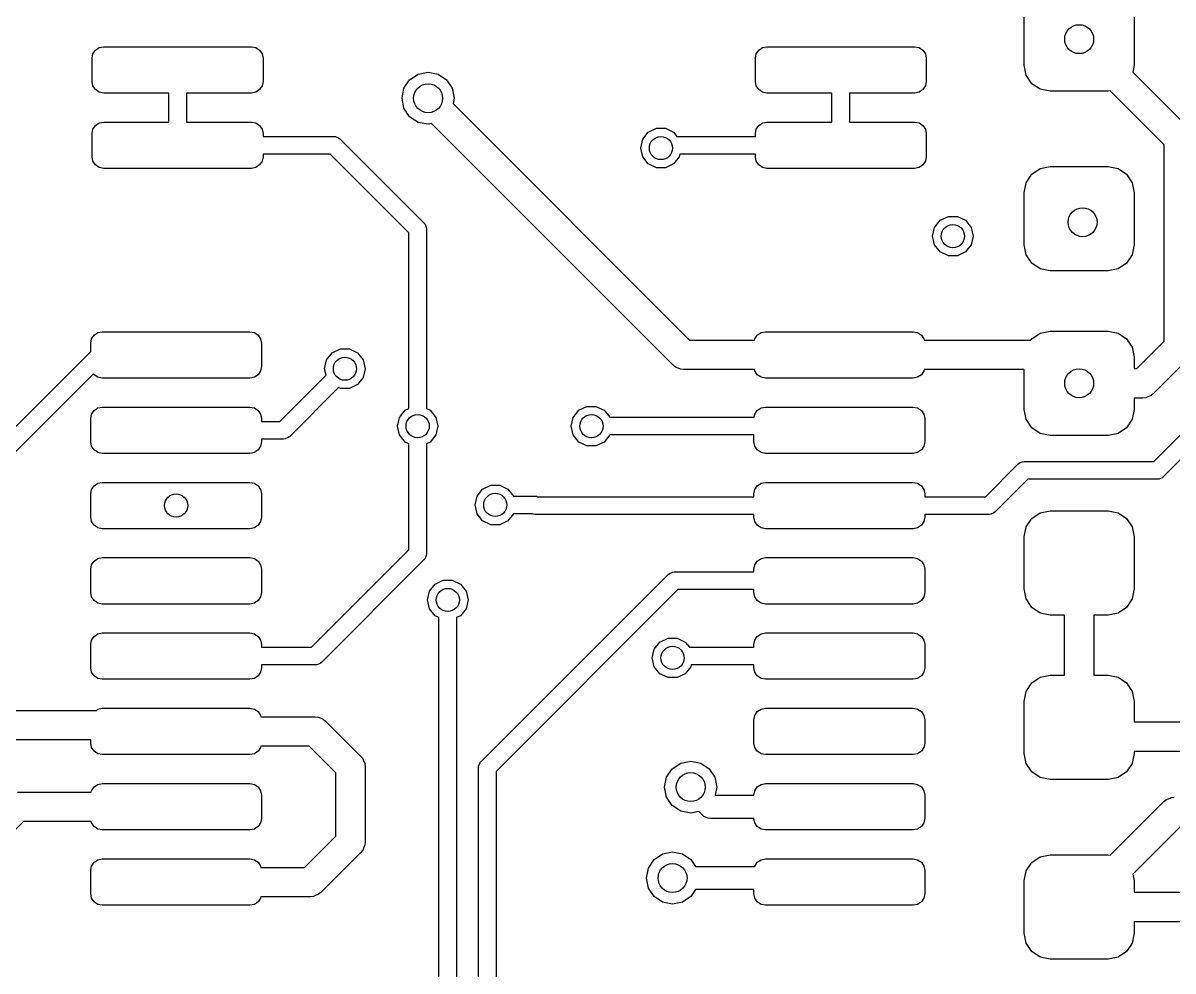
# Model space of a CAD drawing. Extents: x 0.05 to 3.89, y 0.04 to 4.21.
# Drawn here: x 2.4919 to 2.8827, y 2.3582 to 2.6803 of the extents above; entities that cross this region are included whole.
import ezdxf

# ---------------------------------------------------------------- set-up
doc = ezdxf.new("R2010")
doc.units = 0
doc.header["$MEASUREMENT"] = 0
doc.layers.add('BLACK', color=7, linetype='CONTINUOUS')

msp = doc.modelspace()

# ---------------------------------------------------------------- linework, layer by layer
at = {"layer": 'BLACK', "linetype": 'CONTINUOUS'}
for p, q in [((2.83209, 2.66594), (2.83209, 2.68366)), ((2.86949, 2.68366), (2.86949, 2.66594)), ((2.51535, 2.66831), (2.51565, 2.66981)), ((2.51565, 2.66981), (2.51651, 2.67109)), ((2.51651, 2.67109), (2.51778, 2.67194)), ((2.51778, 2.67194), (2.51929, 2.67224)), ((2.51929, 2.67224), (2.56949, 2.67224)), ((2.56949, 2.67224), (2.57099, 2.67194)), ((2.57099, 2.67194), (2.57227, 2.67109)), ((2.57227, 2.67109), (2.57313, 2.66981)), ((2.57313, 2.66981), (2.57343, 2.66831)), ((2.74075, 2.66831), (2.74105, 2.66981)), ((2.74105, 2.66981), (2.7419, 2.67109)), ((2.7419, 2.67109), (2.74318, 2.67194)), ((2.74318, 2.67194), (2.74469, 2.67224)), ((2.74469, 2.67224), (2.79488, 2.67224)), ((2.79488, 2.67224), (2.79639, 2.67194)), ((2.79639, 2.67194), (2.79767, 2.67109)), ((2.79767, 2.67109), (2.79852, 2.66981)), ((2.79852, 2.66981), (2.79882, 2.66831)), ((2.51535, 2.66043), (2.51535, 2.66831)), ((2.57343, 2.66831), (2.57343, 2.66043)), ((2.74075, 2.66043), (2.74075, 2.66831)), ((2.79882, 2.66831), (2.79882, 2.66043)), ((2.83276, 2.66255), (2.83209, 2.66594)), ((2.86949, 2.66594), (2.86903, 2.66363)), ((2.62326, 2.66099), (2.62614, 2.66291)), ((2.62614, 2.66291), (2.62953, 2.66358)), ((2.62953, 2.66358), (2.63292, 2.66291)), ((2.63292, 2.66291), (2.63579, 2.66099)), ((2.83468, 2.65968), (2.83276, 2.66255)), ((2.86903, 2.66363), (2.88818, 2.64448)), ((2.51565, 2.65893), (2.51535, 2.66043)), ((2.51651, 2.65765), (2.51565, 2.65893)), ((2.51778, 2.6568), (2.51651, 2.65765)), ((2.57227, 2.65765), (2.57099, 2.6568)), ((2.57313, 2.65893), (2.57227, 2.65765)), ((2.57343, 2.66043), (2.57313, 2.65893)), ((2.62067, 2.65472), (2.62134, 2.65811)), ((2.62134, 2.65811), (2.62326, 2.66099)), ((2.63579, 2.66099), (2.63771, 2.65811)), ((2.63771, 2.65811), (2.63839, 2.65472)), ((2.74105, 2.65893), (2.74075, 2.66043)), ((2.7419, 2.65765), (2.74105, 2.65893)), ((2.74318, 2.6568), (2.7419, 2.65765)), ((2.79767, 2.65765), (2.79639, 2.6568)), ((2.79852, 2.65893), (2.79767, 2.65765)), ((2.79882, 2.66043), (2.79852, 2.65893)), ((2.83755, 2.65776), (2.83468, 2.65968)), ((2.84094, 2.65709), (2.83755, 2.65776)), ((2.51929, 2.6565), (2.51778, 2.6568)), ((2.54139, 2.6565), (2.51929, 2.6565)), ((2.54139, 2.64665), (2.54139, 2.6565)), ((2.56949, 2.6565), (2.54739, 2.6565)), ((2.54739, 2.6565), (2.54739, 2.64665)), ((2.57099, 2.6568), (2.56949, 2.6565)), ((2.62134, 2.65133), (2.62067, 2.65472)), ((2.63839, 2.65472), (2.63802, 2.65291)), ((2.74469, 2.6565), (2.74318, 2.6568)), ((2.76678, 2.6565), (2.74469, 2.6565)), ((2.76678, 2.64665), (2.76678, 2.6565)), ((2.79488, 2.6565), (2.77278, 2.6565)), ((2.77278, 2.6565), (2.77278, 2.64665)), ((2.79639, 2.6568), (2.79488, 2.6565)), ((2.86063, 2.65709), (2.84094, 2.65709)), ((2.8613, 2.65722), (2.86063, 2.65709)), ((2.87965, 2.63887), (2.8613, 2.65722)), ((2.62326, 2.64846), (2.62134, 2.65133)), ((2.63802, 2.65291), (2.71841, 2.57252)), ((2.51651, 2.6455), (2.51778, 2.64635)), ((2.51778, 2.64635), (2.51929, 2.64665)), ((2.51929, 2.64665), (2.54139, 2.64665)), ((2.54739, 2.64665), (2.56949, 2.64665)), ((2.56949, 2.64665), (2.57099, 2.64635)), ((2.57099, 2.64635), (2.57227, 2.6455)), ((2.62614, 2.64654), (2.62326, 2.64846)), ((2.62953, 2.64587), (2.62614, 2.64654)), ((2.63069, 2.6461), (2.62953, 2.64587)), ((2.71221, 2.56457), (2.63069, 2.6461)), ((2.7419, 2.6455), (2.74318, 2.64635)), ((2.74318, 2.64635), (2.74469, 2.64665)), ((2.74469, 2.64665), (2.76678, 2.64665)), ((2.77278, 2.64665), (2.79488, 2.64665)), ((2.79488, 2.64665), (2.79639, 2.64635)), ((2.79639, 2.64635), (2.79767, 2.6455)), ((2.51535, 2.64272), (2.51565, 2.64422)), ((2.51535, 2.63484), (2.51535, 2.64272)), ((2.51565, 2.64422), (2.51651, 2.6455)), ((2.57227, 2.6455), (2.57313, 2.64422)), ((2.57313, 2.64422), (2.57343, 2.64272)), ((2.57343, 2.64272), (2.57343, 2.64178)), ((2.70245, 2.64078), (2.70437, 2.64318)), ((2.70437, 2.64318), (2.70713, 2.64451)), ((2.70713, 2.64451), (2.71019, 2.64451)), ((2.71019, 2.64451), (2.71296, 2.64318)), ((2.71296, 2.64318), (2.71408, 2.64178)), ((2.74075, 2.64272), (2.74105, 2.64422)), ((2.74075, 2.64178), (2.74075, 2.64272)), ((2.74105, 2.64422), (2.7419, 2.6455)), ((2.79767, 2.6455), (2.79852, 2.64422)), ((2.79852, 2.64422), (2.79882, 2.64272)), ((2.79882, 2.64272), (2.79882, 2.63484)), ((2.57343, 2.64178), (2.59744, 2.64178)), ((2.59744, 2.64178), (2.59803, 2.64172)), ((2.59803, 2.64172), (2.59911, 2.64127)), ((2.59911, 2.64127), (2.59956, 2.6409)), ((2.59956, 2.6409), (2.62811, 2.61236)), ((2.70177, 2.6378), (2.70245, 2.64078)), ((2.71408, 2.64178), (2.74075, 2.64178)), ((2.87965, 2.57215), (2.87965, 2.63887)), ((2.51565, 2.63334), (2.51535, 2.63484)), ((2.57343, 2.63484), (2.57313, 2.63334)), ((2.5962, 2.63578), (2.57343, 2.63578)), ((2.57343, 2.63578), (2.57343, 2.63484)), ((2.62298, 2.60899), (2.5962, 2.63578)), ((2.70245, 2.63481), (2.70177, 2.6378)), ((2.70437, 2.63241), (2.70245, 2.63481)), ((2.71487, 2.63481), (2.71296, 2.63241)), ((2.71509, 2.63578), (2.71487, 2.63481)), ((2.74075, 2.63578), (2.71509, 2.63578)), ((2.74075, 2.63484), (2.74075, 2.63578)), ((2.74105, 2.63334), (2.74075, 2.63484)), ((2.79882, 2.63484), (2.79852, 2.63334)), ((2.51651, 2.63206), (2.51565, 2.63334)), ((2.51778, 2.63121), (2.51651, 2.63206)), ((2.51929, 2.63091), (2.51778, 2.63121)), ((2.56949, 2.63091), (2.51929, 2.63091)), ((2.57099, 2.63121), (2.56949, 2.63091)), ((2.57227, 2.63206), (2.57099, 2.63121)), ((2.57313, 2.63334), (2.57227, 2.63206)), ((2.70713, 2.63108), (2.70437, 2.63241)), ((2.71019, 2.63108), (2.70713, 2.63108)), ((2.71296, 2.63241), (2.71019, 2.63108)), ((2.7419, 2.63206), (2.74105, 2.63334)), ((2.74318, 2.63121), (2.7419, 2.63206)), ((2.74469, 2.63091), (2.74318, 2.63121)), ((2.79488, 2.63091), (2.74469, 2.63091)), ((2.79639, 2.63121), (2.79488, 2.63091)), ((2.79767, 2.63206), (2.79639, 2.63121)), ((2.79852, 2.63334), (2.79767, 2.63206)), ((2.83468, 2.6289), (2.83755, 2.63082)), ((2.83755, 2.63082), (2.84094, 2.6315)), ((2.84094, 2.6315), (2.86063, 2.6315)), ((2.86063, 2.6315), (2.86402, 2.63082)), ((2.86402, 2.63082), (2.86689, 2.6289)), ((2.83276, 2.62603), (2.83468, 2.6289)), ((2.86689, 2.6289), (2.86881, 2.62603)), ((2.83209, 2.62264), (2.83276, 2.62603)), ((2.83209, 2.60492), (2.83209, 2.62264)), ((2.86881, 2.62603), (2.86949, 2.62264)), ((2.86949, 2.62264), (2.86949, 2.60492)), ((2.80358, 2.61326), (2.80634, 2.61459)), ((2.80634, 2.61459), (2.80941, 2.61459)), ((2.80941, 2.61459), (2.81217, 2.61326)), ((2.62811, 2.61236), (2.62848, 2.6119)), ((2.62848, 2.6119), (2.62893, 2.61082)), ((2.62893, 2.61082), (2.62898, 2.61024)), ((2.80098, 2.60787), (2.80167, 2.61086)), ((2.80167, 2.61086), (2.80358, 2.61326)), ((2.81217, 2.61326), (2.81408, 2.61086)), ((2.81408, 2.61086), (2.81476, 2.60787)), ((2.62298, 2.54932), (2.62298, 2.60899)), ((2.62898, 2.61024), (2.62898, 2.54932)), ((2.80167, 2.60488), (2.80098, 2.60787)), ((2.81476, 2.60787), (2.81408, 2.60488)), ((2.80358, 2.60249), (2.80167, 2.60488)), ((2.81408, 2.60488), (2.81217, 2.60249)), ((2.83276, 2.60153), (2.83209, 2.60492)), ((2.86949, 2.60492), (2.86881, 2.60153)), ((2.80634, 2.60116), (2.80358, 2.60249)), ((2.80941, 2.60116), (2.80634, 2.60116)), ((2.81217, 2.60249), (2.80941, 2.60116)), ((2.83468, 2.59866), (2.83276, 2.60153)), ((2.86881, 2.60153), (2.86689, 2.59866)), ((2.83755, 2.59674), (2.83468, 2.59866)), ((2.84094, 2.59606), (2.83755, 2.59674)), ((2.86063, 2.59606), (2.84094, 2.59606)), ((2.86402, 2.59674), (2.86063, 2.59606)), ((2.86689, 2.59866), (2.86402, 2.59674)), ((2.83755, 2.57492), (2.84094, 2.57559)), ((2.84094, 2.57559), (2.86063, 2.57559)), ((2.86063, 2.57559), (2.86402, 2.57492)), ((2.51486, 2.57146), (2.51516, 2.57296)), ((2.51516, 2.57296), (2.51602, 2.57424)), ((2.51602, 2.57424), (2.51729, 2.57509)), ((2.51729, 2.57509), (2.5188, 2.57539)), ((2.5188, 2.57539), (2.569, 2.57539)), ((2.569, 2.57539), (2.5705, 2.57509)), ((2.5705, 2.57509), (2.57178, 2.57424)), ((2.57178, 2.57424), (2.57263, 2.57296)), ((2.57263, 2.57296), (2.57293, 2.57146)), ((2.71841, 2.57252), (2.74047, 2.57252)), ((2.74047, 2.57252), (2.74056, 2.57296)), ((2.74056, 2.57296), (2.74141, 2.57424)), ((2.74141, 2.57424), (2.74269, 2.57509)), ((2.74269, 2.57509), (2.74419, 2.57539)), ((2.74419, 2.57539), (2.79439, 2.57539)), ((2.79439, 2.57539), (2.7959, 2.57509)), ((2.7959, 2.57509), (2.79717, 2.57424)), ((2.79717, 2.57424), (2.79803, 2.57296)), ((2.79803, 2.57296), (2.79812, 2.57252)), ((2.79812, 2.57252), (2.83436, 2.57252)), ((2.83436, 2.57252), (2.83468, 2.573)), ((2.83468, 2.573), (2.83755, 2.57492)), ((2.86402, 2.57492), (2.86689, 2.573)), ((2.86689, 2.573), (2.86881, 2.57012)), ((2.87037, 2.56287), (2.87965, 2.57215)), ((2.47684, 2.53062), (2.51486, 2.56864)), ((2.51486, 2.56864), (2.51486, 2.57146)), ((2.57293, 2.57146), (2.57293, 2.56358)), ((2.59506, 2.56582), (2.59697, 2.56821)), ((2.59697, 2.56821), (2.59973, 2.56954)), ((2.59973, 2.56954), (2.6028, 2.56954)), ((2.6028, 2.56954), (2.60556, 2.56821)), ((2.60556, 2.56821), (2.60747, 2.56582)), ((2.86881, 2.57012), (2.86949, 2.56673)), ((2.59438, 2.56283), (2.59506, 2.56582)), ((2.60747, 2.56582), (2.60816, 2.56283)), ((2.7128, 2.56398), (2.71221, 2.56457)), ((2.71221, 2.56457), (2.71221, 2.56457)), ((2.71356, 2.56336), (2.7128, 2.56398)), ((2.86949, 2.56673), (2.86949, 2.56287)), ((2.88818, 2.56654), (2.87598, 2.55434)), ((2.87613, 2.53128), (2.91171, 2.56687)), ((2.51581, 2.5611), (2.48021, 2.5255)), ((2.51602, 2.5608), (2.51581, 2.5611)), ((2.51729, 2.55995), (2.51602, 2.5608)), ((2.5188, 2.55965), (2.51729, 2.55995)), ((2.5705, 2.55995), (2.569, 2.55965)), ((2.57178, 2.5608), (2.5705, 2.55995)), ((2.57263, 2.56208), (2.57178, 2.5608)), ((2.57293, 2.56358), (2.57263, 2.56208)), ((2.57913, 2.54493), (2.59487, 2.56067)), ((2.59487, 2.56067), (2.59438, 2.56283)), ((2.60747, 2.55984), (2.60556, 2.55744)), ((2.60816, 2.56283), (2.60747, 2.55984)), ((2.7145, 2.56297), (2.71356, 2.56336)), ((2.71356, 2.56336), (2.71356, 2.56336)), ((2.71536, 2.56262), (2.7145, 2.56297)), ((2.71634, 2.56252), (2.71536, 2.56262)), ((2.71536, 2.56262), (2.71536, 2.56262)), ((2.74047, 2.56252), (2.71634, 2.56252)), ((2.74056, 2.56208), (2.74047, 2.56252)), ((2.74141, 2.5608), (2.74056, 2.56208)), ((2.74269, 2.55995), (2.74141, 2.5608)), ((2.74419, 2.55965), (2.74269, 2.55995)), ((2.7959, 2.55995), (2.79439, 2.55965)), ((2.79717, 2.5608), (2.7959, 2.55995)), ((2.79803, 2.56208), (2.79717, 2.5608)), ((2.79812, 2.56252), (2.79803, 2.56208)), ((2.83209, 2.56252), (2.79812, 2.56252)), ((2.83209, 2.54902), (2.83209, 2.56252)), ((2.86949, 2.56287), (2.87037, 2.56287)), ((2.569, 2.55965), (2.5188, 2.55965)), ((2.5991, 2.55642), (2.58249, 2.53981)), ((2.59973, 2.55611), (2.5991, 2.55642)), ((2.6028, 2.55611), (2.59973, 2.55611)), ((2.60556, 2.55744), (2.6028, 2.55611)), ((2.79439, 2.55965), (2.74419, 2.55965)), ((2.91266, 2.55933), (2.87949, 2.52616)), ((2.87244, 2.55287), (2.86949, 2.55287)), ((2.86949, 2.55287), (2.86949, 2.54902)), ((2.87342, 2.55297), (2.87244, 2.55287)), ((2.87416, 2.55328), (2.87342, 2.55297)), ((2.87342, 2.55297), (2.87342, 2.55297)), ((2.87522, 2.55372), (2.87416, 2.55328)), ((2.87598, 2.55434), (2.87522, 2.55372)), ((2.87522, 2.55372), (2.87522, 2.55372)), ((2.51516, 2.54737), (2.51602, 2.54865)), ((2.51602, 2.54865), (2.51729, 2.5495)), ((2.51729, 2.5495), (2.5188, 2.5498)), ((2.5188, 2.5498), (2.569, 2.5498)), ((2.569, 2.5498), (2.5705, 2.5495)), ((2.5705, 2.5495), (2.57178, 2.54865)), ((2.57178, 2.54865), (2.57263, 2.54737)), ((2.61978, 2.5463), (2.62169, 2.54869)), ((2.62169, 2.54869), (2.62298, 2.54932)), ((2.62898, 2.54932), (2.63028, 2.54869)), ((2.63028, 2.54869), (2.63219, 2.5463)), ((2.67883, 2.5463), (2.68074, 2.54869)), ((2.68074, 2.54869), (2.68351, 2.55002)), ((2.68351, 2.55002), (2.68657, 2.55002)), ((2.68657, 2.55002), (2.68934, 2.54869)), ((2.68934, 2.54869), (2.69124, 2.54631)), ((2.74056, 2.54737), (2.74141, 2.54865)), ((2.74141, 2.54865), (2.74269, 2.5495)), ((2.74269, 2.5495), (2.74419, 2.5498)), ((2.74419, 2.5498), (2.79439, 2.5498)), ((2.79439, 2.5498), (2.7959, 2.5495)), ((2.7959, 2.5495), (2.79717, 2.54865)), ((2.79717, 2.54865), (2.79803, 2.54737)), ((2.83276, 2.54563), (2.83209, 2.54902)), ((2.86949, 2.54902), (2.86881, 2.54563)), ((2.51486, 2.54587), (2.51516, 2.54737)), ((2.51486, 2.53799), (2.51486, 2.54587)), ((2.57263, 2.54737), (2.57293, 2.54587)), ((2.57293, 2.54587), (2.57293, 2.54493)), ((2.57293, 2.54493), (2.57913, 2.54493)), ((2.61909, 2.54331), (2.61978, 2.5463)), ((2.63219, 2.5463), (2.63287, 2.54331)), ((2.67815, 2.54331), (2.67883, 2.5463)), ((2.69124, 2.54631), (2.74034, 2.54631)), ((2.74034, 2.54631), (2.74056, 2.54737)), ((2.79803, 2.54737), (2.79833, 2.54587)), ((2.79833, 2.54587), (2.79833, 2.53799)), ((2.83468, 2.54275), (2.83276, 2.54563)), ((2.86881, 2.54563), (2.86689, 2.54275)), ((2.61978, 2.54032), (2.61909, 2.54331)), ((2.62169, 2.53792), (2.61978, 2.54032)), ((2.63219, 2.54032), (2.63028, 2.53792)), ((2.63287, 2.54331), (2.63219, 2.54032)), ((2.67883, 2.54032), (2.67815, 2.54331)), ((2.68074, 2.53792), (2.67883, 2.54032)), ((2.69124, 2.54031), (2.68934, 2.53792)), ((2.74026, 2.54031), (2.69124, 2.54031)), ((2.74026, 2.53799), (2.74026, 2.54031)), ((2.83755, 2.54083), (2.83468, 2.54275)), ((2.84094, 2.54016), (2.83755, 2.54083)), ((2.86402, 2.54083), (2.86063, 2.54016)), ((2.86689, 2.54275), (2.86402, 2.54083)), ((2.51516, 2.53649), (2.51486, 2.53799)), ((2.51602, 2.53521), (2.51516, 2.53649)), ((2.57263, 2.53649), (2.57178, 2.53521)), ((2.57293, 2.53799), (2.57263, 2.53649)), ((2.58037, 2.53893), (2.57293, 2.53893)), ((2.57293, 2.53893), (2.57293, 2.53799)), ((2.58095, 2.53899), (2.58037, 2.53893)), ((2.58203, 2.53943), (2.58095, 2.53899)), ((2.58249, 2.53981), (2.58203, 2.53943)), ((2.62298, 2.5373), (2.62169, 2.53792)), ((2.62298, 2.50124), (2.62298, 2.5373)), ((2.63028, 2.53792), (2.62898, 2.5373)), ((2.62898, 2.5373), (2.62898, 2.5)), ((2.68351, 2.53659), (2.68074, 2.53792)), ((2.68657, 2.53659), (2.68351, 2.53659)), ((2.68934, 2.53792), (2.68657, 2.53659)), ((2.74056, 2.53649), (2.74026, 2.53799)), ((2.74141, 2.53521), (2.74056, 2.53649)), ((2.79803, 2.53649), (2.79717, 2.53521)), ((2.79833, 2.53799), (2.79803, 2.53649)), ((2.86063, 2.54016), (2.84094, 2.54016)), ((2.51729, 2.53435), (2.51602, 2.53521)), ((2.5188, 2.53406), (2.51729, 2.53435)), ((2.569, 2.53406), (2.5188, 2.53406)), ((2.5705, 2.53435), (2.569, 2.53406)), ((2.57178, 2.53521), (2.5705, 2.53435)), ((2.74269, 2.53435), (2.74141, 2.53521)), ((2.74419, 2.53406), (2.74269, 2.53435)), ((2.79439, 2.53406), (2.74419, 2.53406)), ((2.7959, 2.53435), (2.79439, 2.53406)), ((2.79717, 2.53521), (2.7959, 2.53435)), ((2.81892, 2.51934), (2.82999, 2.5304)), ((2.82999, 2.5304), (2.83045, 2.53078)), ((2.83045, 2.53078), (2.83076, 2.53091)), ((2.83076, 2.53091), (2.83153, 2.53123)), ((2.83153, 2.53123), (2.83211, 2.53128)), ((2.83211, 2.53128), (2.87613, 2.53128)), ((2.83335, 2.52528), (2.82229, 2.51422)), ((2.87737, 2.52528), (2.83335, 2.52528)), ((2.87795, 2.52534), (2.87737, 2.52528)), ((2.87904, 2.52579), (2.87795, 2.52534)), ((2.87949, 2.52616), (2.87904, 2.52579)), ((2.51486, 2.52028), (2.51516, 2.52178)), ((2.51516, 2.52178), (2.51602, 2.52306)), ((2.51602, 2.52306), (2.51729, 2.52391)), ((2.51729, 2.52391), (2.5188, 2.52421)), ((2.5188, 2.52421), (2.569, 2.52421)), ((2.569, 2.52421), (2.5705, 2.52391)), ((2.5705, 2.52391), (2.57178, 2.52306)), ((2.57178, 2.52306), (2.57263, 2.52178)), ((2.57263, 2.52178), (2.57293, 2.52028)), ((2.64615, 2.51952), (2.64807, 2.52192)), ((2.64807, 2.52192), (2.65083, 2.52325)), ((2.65083, 2.52325), (2.6539, 2.52325)), ((2.6539, 2.52325), (2.65666, 2.52192)), ((2.65666, 2.52192), (2.65856, 2.51954)), ((2.74026, 2.52028), (2.74056, 2.52178)), ((2.74056, 2.52178), (2.74141, 2.52306)), ((2.74141, 2.52306), (2.74269, 2.52391)), ((2.74269, 2.52391), (2.74419, 2.52421)), ((2.74419, 2.52421), (2.79439, 2.52421)), ((2.79439, 2.52421), (2.7959, 2.52391)), ((2.7959, 2.52391), (2.79717, 2.52306)), ((2.79717, 2.52306), (2.79803, 2.52178)), ((2.79803, 2.52178), (2.79833, 2.52028)), ((2.51486, 2.5124), (2.51486, 2.52028)), ((2.57293, 2.52028), (2.57293, 2.5124)), ((2.64547, 2.51654), (2.64615, 2.51952)), ((2.65856, 2.51954), (2.66575, 2.51954)), ((2.66575, 2.51954), (2.66633, 2.51948)), ((2.66633, 2.51948), (2.66667, 2.51934)), ((2.66667, 2.51934), (2.74026, 2.51934)), ((2.74026, 2.51934), (2.74026, 2.52028)), ((2.79833, 2.52028), (2.79833, 2.51934)), ((2.79833, 2.51934), (2.81892, 2.51934)), ((2.64615, 2.51355), (2.64547, 2.51654)), ((2.64807, 2.51115), (2.64615, 2.51355)), ((2.65856, 2.51354), (2.65666, 2.51115)), ((2.66502, 2.51354), (2.65856, 2.51354)), ((2.66536, 2.5134), (2.66502, 2.51354)), ((2.66594, 2.51334), (2.66536, 2.5134)), ((2.74026, 2.51334), (2.66594, 2.51334)), ((2.74026, 2.5124), (2.74026, 2.51334)), ((2.82017, 2.51334), (2.79833, 2.51334)), ((2.79833, 2.51334), (2.79833, 2.5124)), ((2.82075, 2.5134), (2.82017, 2.51334)), ((2.82183, 2.51384), (2.82075, 2.5134)), ((2.82229, 2.51422), (2.82183, 2.51384)), ((2.83468, 2.51197), (2.83755, 2.51389)), ((2.83755, 2.51389), (2.84094, 2.51457)), ((2.84094, 2.51457), (2.86063, 2.51457)), ((2.86063, 2.51457), (2.86402, 2.51389)), ((2.86402, 2.51389), (2.86689, 2.51197)), ((2.51516, 2.51089), (2.51486, 2.5124)), ((2.51602, 2.50962), (2.51516, 2.51089)), ((2.51729, 2.50876), (2.51602, 2.50962)), ((2.57178, 2.50962), (2.5705, 2.50876)), ((2.57263, 2.51089), (2.57178, 2.50962)), ((2.57293, 2.5124), (2.57263, 2.51089)), ((2.65083, 2.50982), (2.64807, 2.51115)), ((2.6539, 2.50982), (2.65083, 2.50982)), ((2.65666, 2.51115), (2.6539, 2.50982)), ((2.74056, 2.51089), (2.74026, 2.5124)), ((2.74141, 2.50962), (2.74056, 2.51089)), ((2.74269, 2.50876), (2.74141, 2.50962)), ((2.79717, 2.50962), (2.7959, 2.50876)), ((2.79803, 2.51089), (2.79717, 2.50962)), ((2.79833, 2.5124), (2.79803, 2.51089)), ((2.83209, 2.50571), (2.83276, 2.5091)), ((2.83276, 2.5091), (2.83468, 2.51197)), ((2.86689, 2.51197), (2.86881, 2.5091)), ((2.86881, 2.5091), (2.86949, 2.50571)), ((2.5188, 2.50846), (2.51729, 2.50876)), ((2.569, 2.50846), (2.5188, 2.50846)), ((2.5705, 2.50876), (2.569, 2.50846)), ((2.74419, 2.50846), (2.74269, 2.50876)), ((2.79439, 2.50846), (2.74419, 2.50846)), ((2.7959, 2.50876), (2.79439, 2.50846)), ((2.83209, 2.48799), (2.83209, 2.50571)), ((2.86949, 2.50571), (2.86949, 2.48799)), ((2.5899, 2.46816), (2.62298, 2.50124)), ((2.51516, 2.49619), (2.51602, 2.49747)), ((2.51602, 2.49747), (2.51729, 2.49832)), ((2.51729, 2.49832), (2.5188, 2.49862)), ((2.5188, 2.49862), (2.569, 2.49862)), ((2.569, 2.49862), (2.5705, 2.49832)), ((2.5705, 2.49832), (2.57178, 2.49747)), ((2.57178, 2.49747), (2.57263, 2.49619)), ((2.62811, 2.49788), (2.59326, 2.46304)), ((2.62848, 2.49833), (2.62811, 2.49788)), ((2.62893, 2.49941), (2.62848, 2.49833)), ((2.62898, 2.5), (2.62893, 2.49941)), ((2.74056, 2.49619), (2.74141, 2.49747)), ((2.74141, 2.49747), (2.74269, 2.49832)), ((2.74269, 2.49832), (2.74419, 2.49862)), ((2.74419, 2.49862), (2.79439, 2.49862)), ((2.79439, 2.49862), (2.7959, 2.49832)), ((2.7959, 2.49832), (2.79717, 2.49747)), ((2.79717, 2.49747), (2.79803, 2.49619)), ((2.51486, 2.49469), (2.51516, 2.49619)), ((2.51486, 2.48681), (2.51486, 2.49469)), ((2.57263, 2.49619), (2.57293, 2.49469)), ((2.57293, 2.49469), (2.57293, 2.48681)), ((2.71152, 2.49324), (2.7126, 2.49369)), ((2.7126, 2.49369), (2.71319, 2.49375)), ((2.71319, 2.49375), (2.74026, 2.49375)), ((2.74026, 2.49469), (2.74056, 2.49619)), ((2.74026, 2.49375), (2.74026, 2.49469)), ((2.79803, 2.49619), (2.79833, 2.49469)), ((2.79833, 2.49469), (2.79833, 2.48681)), ((2.63001, 2.48724), (2.63192, 2.48964)), ((2.63192, 2.48964), (2.63469, 2.49097)), ((2.63469, 2.49097), (2.63775, 2.49097)), ((2.63775, 2.49097), (2.64052, 2.48964)), ((2.64052, 2.48964), (2.64243, 2.48724)), ((2.64748, 2.42929), (2.71107, 2.49287)), ((2.71107, 2.49287), (2.71152, 2.49324)), ((2.51516, 2.4853), (2.51486, 2.48681)), ((2.57293, 2.48681), (2.57263, 2.4853)), ((2.62933, 2.48425), (2.63001, 2.48724)), ((2.64243, 2.48724), (2.64311, 2.48425)), ((2.71443, 2.48775), (2.65261, 2.42592)), ((2.74026, 2.48775), (2.71443, 2.48775)), ((2.74026, 2.48681), (2.74026, 2.48775)), ((2.74056, 2.4853), (2.74026, 2.48681)), ((2.79833, 2.48681), (2.79803, 2.4853)), ((2.83276, 2.4846), (2.83209, 2.48799)), ((2.86949, 2.48799), (2.86881, 2.4846)), ((2.51602, 2.48403), (2.51516, 2.4853)), ((2.51729, 2.48317), (2.51602, 2.48403)), ((2.5188, 2.48287), (2.51729, 2.48317)), ((2.569, 2.48287), (2.5188, 2.48287)), ((2.5705, 2.48317), (2.569, 2.48287)), ((2.57178, 2.48403), (2.5705, 2.48317)), ((2.57263, 2.4853), (2.57178, 2.48403)), ((2.63001, 2.48126), (2.62933, 2.48425)), ((2.64311, 2.48425), (2.64243, 2.48126)), ((2.74141, 2.48403), (2.74056, 2.4853)), ((2.74269, 2.48317), (2.74141, 2.48403)), ((2.74419, 2.48287), (2.74269, 2.48317)), ((2.79439, 2.48287), (2.74419, 2.48287)), ((2.7959, 2.48317), (2.79439, 2.48287)), ((2.79717, 2.48403), (2.7959, 2.48317)), ((2.79803, 2.4853), (2.79717, 2.48403)), ((2.83468, 2.48173), (2.83276, 2.4846)), ((2.83755, 2.47981), (2.83468, 2.48173)), ((2.86689, 2.48173), (2.86402, 2.47981)), ((2.86881, 2.4846), (2.86689, 2.48173)), ((2.63192, 2.47887), (2.63001, 2.48126)), ((2.63322, 2.47824), (2.63192, 2.47887)), ((2.63322, 2.3164), (2.63322, 2.47824)), ((2.64052, 2.47887), (2.63922, 2.47824)), ((2.63922, 2.47824), (2.63922, 2.31516)), ((2.64243, 2.48126), (2.64052, 2.47887)), ((2.84094, 2.47913), (2.83755, 2.47981)), ((2.84579, 2.47913), (2.84094, 2.47913)), ((2.84579, 2.45866), (2.84579, 2.47913)), ((2.86063, 2.47913), (2.85579, 2.47913)), ((2.85579, 2.47913), (2.85579, 2.45866)), ((2.86402, 2.47981), (2.86063, 2.47913)), ((2.51486, 2.46909), (2.51516, 2.4706)), ((2.51516, 2.4706), (2.51602, 2.47188)), ((2.51602, 2.47188), (2.51729, 2.47273)), ((2.51729, 2.47273), (2.5188, 2.47303)), ((2.5188, 2.47303), (2.569, 2.47303)), ((2.569, 2.47303), (2.5705, 2.47273)), ((2.5705, 2.47273), (2.57178, 2.47188)), ((2.57178, 2.47188), (2.57263, 2.4706)), ((2.57263, 2.4706), (2.57293, 2.46909)), ((2.70639, 2.46756), (2.7083, 2.46995)), ((2.7083, 2.46995), (2.71107, 2.47128)), ((2.71107, 2.47128), (2.71413, 2.47128)), ((2.71413, 2.47128), (2.71689, 2.46995)), ((2.71689, 2.46995), (2.71833, 2.46816)), ((2.74026, 2.46909), (2.74056, 2.4706)), ((2.74056, 2.4706), (2.74141, 2.47188)), ((2.74141, 2.47188), (2.74269, 2.47273)), ((2.74269, 2.47273), (2.74419, 2.47303)), ((2.74419, 2.47303), (2.79439, 2.47303)), ((2.79439, 2.47303), (2.7959, 2.47273)), ((2.7959, 2.47273), (2.79717, 2.47188)), ((2.79717, 2.47188), (2.79803, 2.4706)), ((2.79803, 2.4706), (2.79833, 2.46909)), ((2.51486, 2.46122), (2.51486, 2.46909)), ((2.57293, 2.46909), (2.57293, 2.46816)), ((2.57293, 2.46816), (2.5899, 2.46816)), ((2.70571, 2.46457), (2.70639, 2.46756)), ((2.71833, 2.46816), (2.74026, 2.46816)), ((2.74026, 2.46816), (2.74026, 2.46909)), ((2.79833, 2.46909), (2.79833, 2.46122)), ((2.59114, 2.46216), (2.57293, 2.46216)), ((2.57293, 2.46216), (2.57293, 2.46122)), ((2.59173, 2.46222), (2.59114, 2.46216)), ((2.59281, 2.46266), (2.59173, 2.46222)), ((2.59326, 2.46304), (2.59281, 2.46266)), ((2.70639, 2.46158), (2.70571, 2.46457)), ((2.71894, 2.46216), (2.71881, 2.46158)), ((2.74026, 2.46216), (2.71894, 2.46216)), ((2.74026, 2.46122), (2.74026, 2.46216)), ((2.51516, 2.45971), (2.51486, 2.46122)), ((2.51602, 2.45844), (2.51516, 2.45971)), ((2.51729, 2.45758), (2.51602, 2.45844)), ((2.57178, 2.45844), (2.5705, 2.45758)), ((2.57263, 2.45971), (2.57178, 2.45844)), ((2.57293, 2.46122), (2.57263, 2.45971)), ((2.7083, 2.45918), (2.70639, 2.46158)), ((2.71107, 2.45785), (2.7083, 2.45918)), ((2.71689, 2.45918), (2.71413, 2.45785)), ((2.71881, 2.46158), (2.71689, 2.45918)), ((2.74056, 2.45971), (2.74026, 2.46122)), ((2.74141, 2.45844), (2.74056, 2.45971)), ((2.74269, 2.45758), (2.74141, 2.45844)), ((2.79717, 2.45844), (2.7959, 2.45758)), ((2.79803, 2.45971), (2.79717, 2.45844)), ((2.79833, 2.46122), (2.79803, 2.45971)), ((2.83755, 2.45799), (2.84094, 2.45866)), ((2.84094, 2.45866), (2.84579, 2.45866)), ((2.85579, 2.45866), (2.86063, 2.45866)), ((2.86063, 2.45866), (2.86402, 2.45799)), ((2.5188, 2.45728), (2.51729, 2.45758)), ((2.569, 2.45728), (2.5188, 2.45728)), ((2.5705, 2.45758), (2.569, 2.45728)), ((2.71413, 2.45785), (2.71107, 2.45785)), ((2.74419, 2.45728), (2.74269, 2.45758)), ((2.79439, 2.45728), (2.74419, 2.45728)), ((2.7959, 2.45758), (2.79439, 2.45728)), ((2.83276, 2.45319), (2.83468, 2.45607)), ((2.83468, 2.45607), (2.83755, 2.45799)), ((2.86402, 2.45799), (2.86689, 2.45607)), ((2.86689, 2.45607), (2.86881, 2.45319)), ((2.83209, 2.4498), (2.83276, 2.45319)), ((2.86881, 2.45319), (2.86949, 2.4498)), ((2.47539, 2.44673), (2.51668, 2.44673)), ((2.51668, 2.44673), (2.51729, 2.44714)), ((2.51729, 2.44714), (2.5188, 2.44744)), ((2.5188, 2.44744), (2.569, 2.44744)), ((2.569, 2.44744), (2.5705, 2.44714)), ((2.5705, 2.44714), (2.57178, 2.44629)), ((2.74141, 2.44629), (2.74269, 2.44714)), ((2.74269, 2.44714), (2.74419, 2.44744)), ((2.74419, 2.44744), (2.79439, 2.44744)), ((2.79439, 2.44744), (2.7959, 2.44714)), ((2.7959, 2.44714), (2.79717, 2.44629)), ((2.83209, 2.43209), (2.83209, 2.4498)), ((2.86949, 2.4498), (2.86949, 2.4428)), ((2.57178, 2.44629), (2.57263, 2.44501)), ((2.57263, 2.44501), (2.57272, 2.44457)), ((2.57272, 2.44457), (2.59114, 2.44457)), ((2.59114, 2.44457), (2.59212, 2.44447)), ((2.59212, 2.44447), (2.59212, 2.44447)), ((2.59212, 2.44447), (2.59286, 2.44416)), ((2.59286, 2.44416), (2.59392, 2.44372)), ((2.59392, 2.44372), (2.59392, 2.44372)), ((2.59392, 2.44372), (2.59468, 2.4431)), ((2.59468, 2.4431), (2.60669, 2.43109)), ((2.74026, 2.4435), (2.74056, 2.44501)), ((2.74026, 2.43563), (2.74026, 2.4435)), ((2.74056, 2.44501), (2.74141, 2.44629)), ((2.79717, 2.44629), (2.79803, 2.44501)), ((2.79803, 2.44501), (2.79833, 2.4435)), ((2.79833, 2.4435), (2.79833, 2.43563)), ((2.86949, 2.4428), (2.91192, 2.4428)), ((2.51486, 2.43673), (2.47539, 2.43673)), ((2.51486, 2.43563), (2.51486, 2.43673)), ((2.51516, 2.43412), (2.51486, 2.43563)), ((2.74056, 2.43412), (2.74026, 2.43563)), ((2.79833, 2.43563), (2.79803, 2.43412)), ((2.51602, 2.43285), (2.51516, 2.43412)), ((2.51729, 2.43199), (2.51602, 2.43285)), ((2.5188, 2.43169), (2.51729, 2.43199)), ((2.569, 2.43169), (2.5188, 2.43169)), ((2.5705, 2.43199), (2.569, 2.43169)), ((2.57178, 2.43285), (2.5705, 2.43199)), ((2.57263, 2.43412), (2.57178, 2.43285)), ((2.57272, 2.43457), (2.57263, 2.43412)), ((2.58907, 2.43457), (2.57272, 2.43457)), ((2.59815, 2.42549), (2.58907, 2.43457)), ((2.60669, 2.43109), (2.60731, 2.43034)), ((2.74141, 2.43285), (2.74056, 2.43412)), ((2.74269, 2.43199), (2.74141, 2.43285)), ((2.74419, 2.43169), (2.74269, 2.43199)), ((2.79439, 2.43169), (2.74419, 2.43169)), ((2.7959, 2.43199), (2.79439, 2.43169)), ((2.79717, 2.43285), (2.7959, 2.43199)), ((2.79803, 2.43412), (2.79717, 2.43285)), ((2.83276, 2.4287), (2.83209, 2.43209)), ((2.86949, 2.43209), (2.86881, 2.4287)), ((2.91192, 2.4328), (2.86949, 2.4328)), ((2.86949, 2.4328), (2.86949, 2.43209)), ((2.60731, 2.43034), (2.60731, 2.43034)), ((2.60731, 2.43034), (2.60759, 2.42966)), ((2.60759, 2.42966), (2.60799, 2.4287)), ((2.60799, 2.4287), (2.60805, 2.42853)), ((2.60805, 2.42853), (2.60815, 2.42756)), ((2.60815, 2.42756), (2.60815, 2.40197)), ((2.64661, 2.42717), (2.64666, 2.42775)), ((2.64661, 2.28649), (2.64661, 2.42717)), ((2.64666, 2.42775), (2.64711, 2.42883)), ((2.64711, 2.42883), (2.64748, 2.42929)), ((2.71251, 2.42691), (2.71539, 2.42883)), ((2.71539, 2.42883), (2.71878, 2.42951)), ((2.71878, 2.42951), (2.72217, 2.42883)), ((2.72217, 2.42883), (2.72504, 2.42691)), ((2.83468, 2.42582), (2.83276, 2.4287)), ((2.86881, 2.4287), (2.86689, 2.42582)), ((2.59815, 2.40404), (2.59815, 2.42549)), ((2.65261, 2.42592), (2.65261, 2.28525)), ((2.70992, 2.42065), (2.71059, 2.42404)), ((2.71059, 2.42404), (2.71251, 2.42691)), ((2.72504, 2.42691), (2.72696, 2.42404)), ((2.72696, 2.42404), (2.72763, 2.42065)), ((2.83755, 2.4239), (2.83468, 2.42582)), ((2.84094, 2.42323), (2.83755, 2.4239)), ((2.86063, 2.42323), (2.84094, 2.42323)), ((2.86402, 2.4239), (2.86063, 2.42323)), ((2.86689, 2.42582), (2.86402, 2.4239)), ((2.51507, 2.41898), (2.51516, 2.41942)), ((2.51516, 2.41942), (2.51602, 2.4207)), ((2.51602, 2.4207), (2.51729, 2.42155)), ((2.51729, 2.42155), (2.5188, 2.42185)), ((2.5188, 2.42185), (2.569, 2.42185)), ((2.569, 2.42185), (2.5705, 2.42155)), ((2.5705, 2.42155), (2.57178, 2.4207)), ((2.57178, 2.4207), (2.57263, 2.41942)), ((2.57263, 2.41942), (2.57293, 2.41791)), ((2.71059, 2.41726), (2.70992, 2.42065)), ((2.72763, 2.42065), (2.72709, 2.41791)), ((2.74026, 2.41791), (2.74056, 2.41942)), ((2.74056, 2.41942), (2.74141, 2.4207)), ((2.74141, 2.4207), (2.74269, 2.42155)), ((2.74269, 2.42155), (2.74419, 2.42185)), ((2.74419, 2.42185), (2.79439, 2.42185)), ((2.79439, 2.42185), (2.7959, 2.42155)), ((2.7959, 2.42155), (2.79717, 2.4207)), ((2.79717, 2.4207), (2.79803, 2.41942)), ((2.79803, 2.41942), (2.79833, 2.41791)), ((2.48996, 2.41898), (2.51507, 2.41898)), ((2.57293, 2.41791), (2.57293, 2.41004)), ((2.71251, 2.41438), (2.71059, 2.41726)), ((2.72709, 2.41791), (2.74026, 2.41791)), ((2.79833, 2.41791), (2.79833, 2.41004)), ((2.8613, 2.3975), (2.87954, 2.41574)), ((2.87954, 2.41574), (2.88029, 2.41636)), ((2.88029, 2.41636), (2.88166, 2.41693)), ((2.88029, 2.41636), (2.88029, 2.41636)), ((2.88166, 2.41693), (2.8821, 2.41711)), ((2.8821, 2.41711), (2.88307, 2.4172)), ((2.8821, 2.41711), (2.8821, 2.41711)), ((2.71539, 2.41246), (2.71251, 2.41438)), ((2.71878, 2.41179), (2.71539, 2.41246)), ((2.72152, 2.41234), (2.71878, 2.41179)), ((2.72266, 2.41119), (2.72152, 2.41234)), ((2.49203, 2.40898), (2.47493, 2.39188)), ((2.51507, 2.40898), (2.49203, 2.40898)), ((2.51516, 2.40853), (2.51507, 2.40898)), ((2.51602, 2.40726), (2.51516, 2.40853)), ((2.57263, 2.40853), (2.57178, 2.40726)), ((2.57293, 2.41004), (2.57263, 2.40853)), ((2.72326, 2.4107), (2.72266, 2.41119)), ((2.72468, 2.41011), (2.72326, 2.4107)), ((2.72545, 2.41004), (2.72468, 2.41011)), ((2.74026, 2.41004), (2.72545, 2.41004)), ((2.74056, 2.40853), (2.74026, 2.41004)), ((2.74141, 2.40726), (2.74056, 2.40853)), ((2.79803, 2.40853), (2.79717, 2.40726)), ((2.79833, 2.41004), (2.79803, 2.40853)), ((2.51729, 2.4064), (2.51602, 2.40726)), ((2.5188, 2.4061), (2.51729, 2.4064)), ((2.569, 2.4061), (2.5188, 2.4061)), ((2.5705, 2.4064), (2.569, 2.4061)), ((2.57178, 2.40726), (2.5705, 2.4064)), ((2.5875, 2.39339), (2.59815, 2.40404)), ((2.74269, 2.4064), (2.74141, 2.40726)), ((2.74419, 2.4061), (2.74269, 2.4064)), ((2.79439, 2.4061), (2.74419, 2.4061)), ((2.7959, 2.4064), (2.79439, 2.4061)), ((2.79717, 2.40726), (2.7959, 2.4064)), ((2.88514, 2.4072), (2.86903, 2.39109)), ((2.60805, 2.40099), (2.60731, 2.39919)), ((2.60815, 2.40197), (2.60805, 2.40099)), ((2.60805, 2.40099), (2.60805, 2.40099)), ((2.51602, 2.39511), (2.51729, 2.39596)), ((2.51729, 2.39596), (2.5188, 2.39626)), ((2.5188, 2.39626), (2.569, 2.39626)), ((2.569, 2.39626), (2.5705, 2.39596)), ((2.5705, 2.39596), (2.57178, 2.39511)), ((2.60669, 2.39843), (2.5931, 2.38485)), ((2.60731, 2.39919), (2.60669, 2.39843)), ((2.70441, 2.39315), (2.70633, 2.39603)), ((2.70633, 2.39603), (2.70921, 2.39795)), ((2.70921, 2.39795), (2.7126, 2.39862)), ((2.7126, 2.39862), (2.71599, 2.39795)), ((2.71599, 2.39795), (2.71886, 2.39603)), ((2.71886, 2.39603), (2.72042, 2.3937)), ((2.74141, 2.39511), (2.74269, 2.39596)), ((2.74269, 2.39596), (2.74419, 2.39626)), ((2.74419, 2.39626), (2.79439, 2.39626)), ((2.79439, 2.39626), (2.7959, 2.39596)), ((2.7959, 2.39596), (2.79717, 2.39511)), ((2.83468, 2.39504), (2.83755, 2.39696)), ((2.83755, 2.39696), (2.84094, 2.39764)), ((2.84094, 2.39764), (2.86063, 2.39764)), ((2.86063, 2.39764), (2.8613, 2.3975)), ((2.51486, 2.39232), (2.51516, 2.39383)), ((2.51486, 2.38445), (2.51486, 2.39232)), ((2.51516, 2.39383), (2.51602, 2.39511)), ((2.57178, 2.39511), (2.57263, 2.39383)), ((2.57263, 2.39383), (2.57272, 2.39339)), ((2.57272, 2.39339), (2.5875, 2.39339)), ((2.70374, 2.38976), (2.70441, 2.39315)), ((2.72042, 2.3937), (2.74053, 2.3937)), ((2.74053, 2.3937), (2.74056, 2.39383)), ((2.74056, 2.39383), (2.74141, 2.39511)), ((2.79717, 2.39511), (2.79803, 2.39383)), ((2.79803, 2.39383), (2.79833, 2.39232)), ((2.79833, 2.39232), (2.79833, 2.38445)), ((2.83209, 2.38878), (2.83276, 2.39217)), ((2.83276, 2.39217), (2.83468, 2.39504)), ((2.70441, 2.38637), (2.70374, 2.38976)), ((2.83209, 2.37106), (2.83209, 2.38878)), ((2.86903, 2.39109), (2.86949, 2.38878)), ((2.86949, 2.38878), (2.86949, 2.38492)), ((2.51516, 2.38294), (2.51486, 2.38445)), ((2.59234, 2.38423), (2.59129, 2.38379)), ((2.5931, 2.38485), (2.59234, 2.38423)), ((2.59234, 2.38423), (2.59234, 2.38423)), ((2.70633, 2.3835), (2.70441, 2.38637)), ((2.72042, 2.38583), (2.71886, 2.3835)), ((2.74026, 2.38583), (2.72042, 2.38583)), ((2.74026, 2.38445), (2.74026, 2.38583)), ((2.74056, 2.38294), (2.74026, 2.38445)), ((2.79833, 2.38445), (2.79803, 2.38294)), ((2.86949, 2.38492), (2.89488, 2.38492)), ((2.51602, 2.38166), (2.51516, 2.38294)), ((2.51729, 2.38081), (2.51602, 2.38166)), ((2.5188, 2.38051), (2.51729, 2.38081)), ((2.569, 2.38051), (2.5188, 2.38051)), ((2.5705, 2.38081), (2.569, 2.38051)), ((2.57178, 2.38166), (2.5705, 2.38081)), ((2.57263, 2.38294), (2.57178, 2.38166)), ((2.57272, 2.38339), (2.57263, 2.38294)), ((2.58957, 2.38339), (2.57272, 2.38339)), ((2.59054, 2.38348), (2.58957, 2.38339)), ((2.59129, 2.38379), (2.59054, 2.38348)), ((2.59054, 2.38348), (2.59054, 2.38348)), ((2.70921, 2.38158), (2.70633, 2.3835)), ((2.7126, 2.38091), (2.70921, 2.38158)), ((2.71599, 2.38158), (2.7126, 2.38091)), ((2.71886, 2.3835), (2.71599, 2.38158)), ((2.74141, 2.38166), (2.74056, 2.38294)), ((2.74269, 2.38081), (2.74141, 2.38166)), ((2.74419, 2.38051), (2.74269, 2.38081)), ((2.79439, 2.38051), (2.74419, 2.38051)), ((2.7959, 2.38081), (2.79439, 2.38051)), ((2.79717, 2.38166), (2.7959, 2.38081)), ((2.79803, 2.38294), (2.79717, 2.38166)), ((2.89281, 2.37492), (2.86949, 2.37492)), ((2.86949, 2.37492), (2.86949, 2.37106)), ((2.83276, 2.36767), (2.83209, 2.37106)), ((2.86949, 2.37106), (2.86881, 2.36767)), ((2.83468, 2.3648), (2.83276, 2.36767)), ((2.83755, 2.36288), (2.83468, 2.3648)), ((2.86689, 2.3648), (2.86402, 2.36288)), ((2.86881, 2.36767), (2.86689, 2.3648)), ((2.84094, 2.3622), (2.83755, 2.36288)), ((2.86063, 2.3622), (2.84094, 2.3622)), ((2.86402, 2.36288), (2.86063, 2.3622))]:
    msp.add_line(p, q, dxfattribs=at)
at = {"layer": 'BLACK'}
for centre, radius in [((2.85079, 2.6748), 0.00492), ((2.62953, 2.65472), 0.00492), ((2.70866, 2.6378), 0.00394), ((2.85197, 2.6126), 0.00492), ((2.80787, 2.60787), 0.00394), ((2.60127, 2.56283), 0.00394), ((2.85079, 2.55787), 0.00492), ((2.62598, 2.54331), 0.00394), ((2.68504, 2.54331), 0.00394), ((2.5439, 2.51634), 0.00394), ((2.65236, 2.51654), 0.00394), ((2.63622, 2.48425), 0.00394), ((2.7126, 2.46457), 0.00394), ((2.71878, 2.42065), 0.00492), ((2.7126, 2.38976), 0.00492)]:
    msp.add_circle(centre, radius, dxfattribs=at)

doc.saveas('drawing.dxf')
